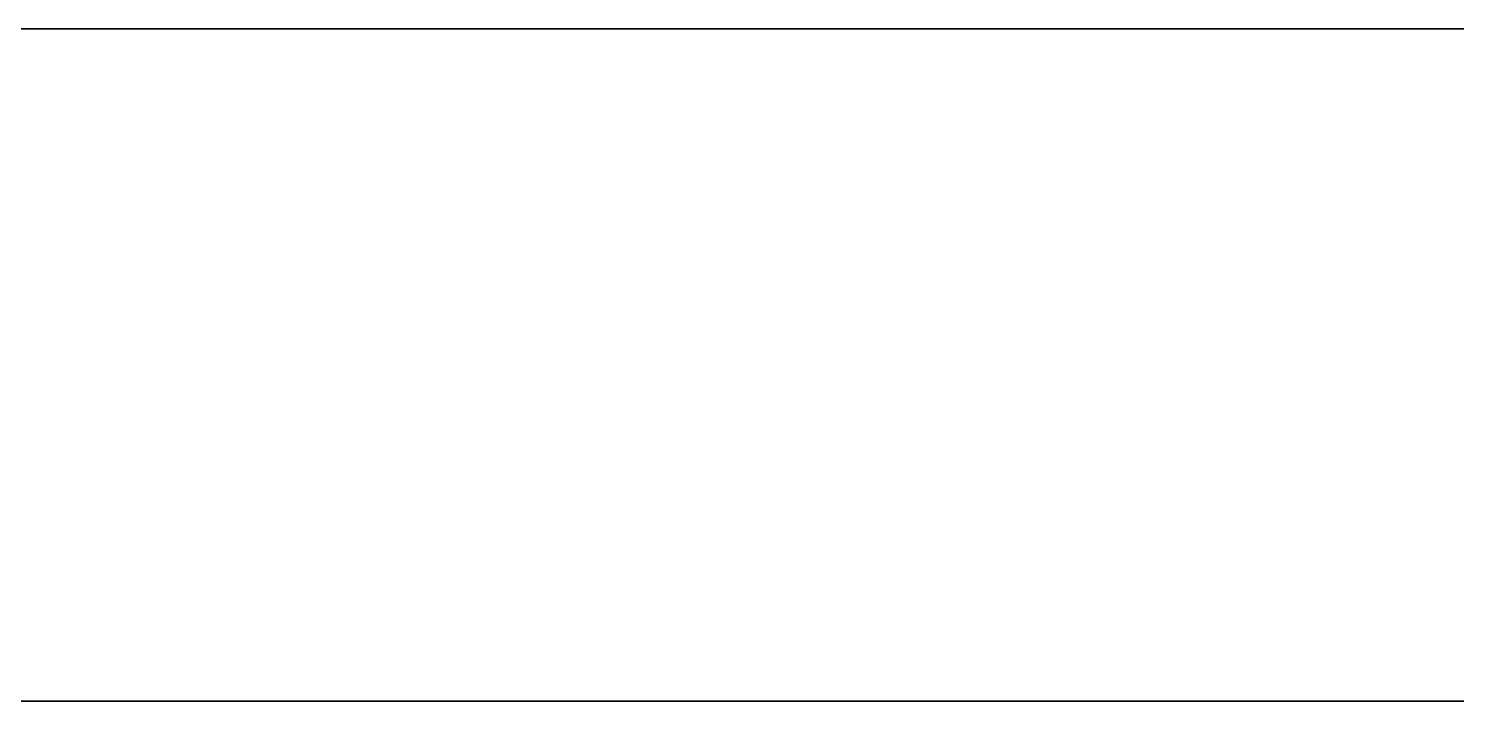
# Model space of a CAD drawing. Header units: metres. Extents: x 350990 to 353010, y 7455300 to 7456700.
# Drawn here: x 351816.7 to 352029.9, y 7456200 to 7456300 of the extents above; entities that cross this region are included whole.
import ezdxf

# ---------------------------------------------------------------- set-up
doc = ezdxf.new("R2010")
doc.units = ezdxf.units.M

msp = doc.modelspace()

# ---------------------------------------------------------------- linework, layer by layer
at = {"layer": 'ARG_P200N'}
msp.add_polyline3d([(352030, 7456200, 1221.437), (352020, 7456200, 1221.188), (352010, 7456200, 1220.956), (352000, 7456200, 1220.739), (351990, 7456200, 1220.536), (351980, 7456200, 1220.345), (351970, 7456200, 1220.163), (351960.758, 7456200, 1220), (351960, 7456200, 1219.987), (351950, 7456200, 1219.812), (351940, 7456200, 1219.636), (351930, 7456200, 1219.453), (351920, 7456200, 1219.26), (351910, 7456200, 1219.053), (351900, 7456200, 1218.825), (351890, 7456200, 1218.573), (351880, 7456200, 1218.293), (351870, 7456200, 1217.98), (351860, 7456200, 1217.63), (351850, 7456200, 1217.59), (351847.861, 7456200, 1220), (351849.156, 7456200, 1230), (351850, 7456200, 1239.998), (351850, 7456200, 1240), (351850.358, 7456200, 1250), (351850.109, 7456200, 1260), (351850, 7456200, 1261.213), (351849.249, 7456200, 1270), (351847.727, 7456200, 1280), (351850, 7456200, 1284.344), (351860, 7456200, 1287.63), (351870, 7456200, 1287.98), (351880, 7456200, 1288.293), (351890, 7456200, 1288.573), (351900, 7456200, 1288.825), (351910, 7456200, 1289.053), (351920, 7456200, 1289.26), (351930, 7456200, 1289.453), (351940, 7456200, 1289.636), (351950, 7456200, 1289.812), (351960, 7456200, 1289.987), (351960.758, 7456200, 1290), (351970, 7456200, 1290.163), (351980, 7456200, 1290.345), (351990, 7456200, 1290.536), (352000, 7456200, 1290.739), (352010, 7456200, 1290.956), (352020, 7456200, 1291.188), (352030, 7456200, 1291.437)], dxfattribs=at)
at = {"layer": 'BOC_P200N'}
msp.add_polyline3d([(351810, 7456200, 1274.071), (351820, 7456200, 1274.315), (351830, 7456200, 1274.715), (351840, 7456200, 1275.259), (351850, 7456200, 1275.928), (351860, 7456200, 1276.694), (351870, 7456200, 1277.524), (351880, 7456200, 1278.385), (351890, 7456200, 1279.244), (351900, 7456200, 1280.071), (351910, 7456200, 1280.841), (351920, 7456200, 1281.538), (351930, 7456200, 1282.151), (351940, 7456200, 1282.677), (351950, 7456200, 1283.118), (351960, 7456200, 1283.481), (351970, 7456200, 1283.776), (351980, 7456200, 1284.013), (351990, 7456200, 1284.2), (352000, 7456200, 1284.344), (352010, 7456200, 1284.446), (352020, 7456200, 1284.502), (352030, 7456200, 1284.504)], dxfattribs=at)
at = {"layer": 'BOC_P300N'}
msp.add_polyline3d([(351810, 7456300, 1275.695), (351820, 7456300, 1276.229), (351830, 7456300, 1276.534), (351840, 7456300, 1276.646), (351850, 7456300, 1276.61), (351860, 7456300, 1276.475), (351870, 7456300, 1276.296), (351880, 7456300, 1276.123), (351890, 7456300, 1276.004), (351900, 7456300, 1275.978), (351910, 7456300, 1276.073), (351920, 7456300, 1276.305), (351930, 7456300, 1276.676), (351940, 7456300, 1277.175), (351950, 7456300, 1277.777), (351960, 7456300, 1278.447), (351970, 7456300, 1279.142), (351980, 7456300, 1279.814), (351990, 7456300, 1280.414), (352000, 7456300, 1280.896), (352010, 7456300, 1281.221), (352020, 7456300, 1281.358), (352030, 7456300, 1281.289)], dxfattribs=at)
at = {"layer": 'BOLC_P200N'}
msp.add_polyline3d([(351810, 7456200, 1219.693), (351820, 7456200, 1219.174), (351830, 7456200, 1218.706), (351840, 7456200, 1218.306), (351850, 7456200, 1217.988), (351860, 7456200, 1217.765), (351870, 7456200, 1217.646), (351880, 7456200, 1217.633), (351890, 7456200, 1217.721), (351900, 7456200, 1217.895), (351910, 7456200, 1218.136), (351920, 7456200, 1218.417), (351930, 7456200, 1218.707), (351940, 7456200, 1218.975), (351950, 7456200, 1219.186), (351960, 7456200, 1219.307), (351970, 7456200, 1219.311), (351980, 7456200, 1219.173), (351990, 7456200, 1218.875), (352000, 7456200, 1218.406), (352010, 7456200, 1217.763), (352020, 7456200, 1216.951), (352030, 7456200, 1215.984)], dxfattribs=at)
at = {"layer": 'BOLC_P300N'}
msp.add_polyline3d([(351810, 7456300, 1222.658), (351820, 7456300, 1223.128), (351830, 7456300, 1223.602), (351840, 7456300, 1224.086), (351850, 7456300, 1224.586), (351860, 7456300, 1225.112), (351870, 7456300, 1225.668), (351880, 7456300, 1226.26), (351890, 7456300, 1226.884), (351900, 7456300, 1227.532), (351910, 7456300, 1228.19), (351920, 7456300, 1228.838), (351930, 7456300, 1229.45), (351940, 7456300, 1229.998), (351950, 7456300, 1230.452), (351960, 7456300, 1230.784), (351970, 7456300, 1230.967), (351980, 7456300, 1230.979), (351990, 7456300, 1230.801), (352000, 7456300, 1230.424), (352010, 7456300, 1229.842), (352020, 7456300, 1229.059), (352030, 7456300, 1228.088)], dxfattribs=at)
at = {"layer": 'BOX_P200N'}
msp.add_polyline3d([(351810, 7456200, 1198.704), (351820, 7456200, 1200.397), (351830, 7456200, 1201.907), (351840, 7456200, 1203.13), (351850, 7456200, 1203.98), (351860, 7456200, 1204.395), (351870, 7456200, 1204.342), (351880, 7456200, 1203.818), (351890, 7456200, 1202.85), (351900, 7456200, 1201.49), (351910, 7456200, 1199.815), (351920, 7456200, 1197.919), (351930, 7456200, 1195.906), (351940, 7456200, 1193.883), (351950, 7456200, 1191.95), (351960, 7456200, 1190.197), (351970, 7456200, 1188.69), (351980, 7456200, 1187.476), (351990, 7456200, 1186.572), (352000, 7456200, 1185.969), (352010, 7456200, 1185.634), (352020, 7456200, 1185.513), (352030, 7456200, 1185.538)], dxfattribs=at)
at = {"layer": 'BOX_P300N'}
msp.add_polyline3d([(351810, 7456300, 1205.957), (351820, 7456300, 1206.573), (351830, 7456300, 1206.813), (351840, 7456300, 1206.627), (351850, 7456300, 1205.995), (351860, 7456300, 1204.933), (351870, 7456300, 1203.489), (351880, 7456300, 1201.739), (351890, 7456300, 1199.786), (351900, 7456300, 1197.748), (351910, 7456300, 1195.748), (351920, 7456300, 1193.912), (351930, 7456300, 1192.352), (351940, 7456300, 1191.163), (351950, 7456300, 1190.413), (351960, 7456300, 1190.142), (351970, 7456300, 1190.353), (351980, 7456300, 1191.019), (351990, 7456300, 1192.079), (352000, 7456300, 1193.447), (352010, 7456300, 1195.014), (352020, 7456300, 1196.663), (352030, 7456300, 1198.272)], dxfattribs=at)
at = {"layer": 'CU_0p2_P200N'}
for points in [[(351814.316, 7456200, 1110), (351816.962, 7456200, 1120), (351819.503, 7456200, 1130), (351820, 7456200, 1131.623), (351822.046, 7456200, 1140), (351825.651, 7456200, 1150), (351826.541, 7456200, 1160), (351822.916, 7456200, 1170), (351820, 7456200, 1176.459), (351817.823, 7456200, 1180), (351810, 7456200, 1188.354)], [(351816.436, 7456200, 1200), (351820, 7456200, 1203.776), (351830, 7456200, 1205.619), (351840, 7456200, 1207.507), (351850, 7456200, 1209.296), (351853.998, 7456200, 1210), (351860, 7456200, 1211.258), (351861.182, 7456200, 1210), (351866.387, 7456200, 1200), (351860, 7456200, 1193.639), (351854.976, 7456200, 1190), (351854.459, 7456200, 1180), (351854.139, 7456200, 1170), (351853.872, 7456200, 1160), (351853.887, 7456200, 1150), (351854.382, 7456200, 1140), (351854.727, 7456200, 1130), (351854.961, 7456200, 1120), (351850, 7456200, 1115.039), (351843.907, 7456200, 1110), (351844.157, 7456200, 1100), (351844.473, 7456200, 1090), (351844.88, 7456200, 1080), (351845.372, 7456200, 1070), (351845.913, 7456200, 1060), (351846.452, 7456200, 1050), (351846.944, 7456200, 1040), (351840, 7456200, 1033.056), (351836.997, 7456200, 1030), (351837.371, 7456200, 1020), (351837.638, 7456200, 1010), (351837.811, 7456200, 1000), (351837.907, 7456200, 990), (351837.942, 7456200, 980), (351837.935, 7456200, 970), (351837.9, 7456200, 960), (351830, 7456200, 952.1), (351827.491, 7456200, 950), (351827.457, 7456200, 940), (351827.432, 7456200, 930), (351827.412, 7456200, 920), (351827.385, 7456200, 910), (351827.333, 7456200, 900), (351827.236, 7456200, 890), (351827.076, 7456200, 880), (351820, 7456200, 872.924), (351816.247, 7456200, 870)], [(352030, 7456200, 577.808), (352020, 7456200, 577.239), (352013.86, 7456200, 580), (352010, 7456200, 581.974), (352002.265, 7456200, 590), (352000, 7456200, 592.626), (351994.423, 7456200, 600), (351990, 7456200, 605.932), (351986.144, 7456200, 610), (351980, 7456200, 615.848), (351970, 7456200, 619.543), (351960, 7456200, 616.182), (351953.625, 7456200, 610), (351950, 7456200, 606.047), (351946.544, 7456200, 600), (351940.886, 7456200, 590), (351940, 7456200, 588.553), (351935.921, 7456200, 580), (351930, 7456200, 570.947), (351929.436, 7456200, 570), (351921.369, 7456200, 560), (351920, 7456200, 558.705), (351910.064, 7456200, 550), (351910, 7456200, 549.952), (351900, 7456200, 543.329), (351893.003, 7456200, 540), (351890, 7456200, 538.522), (351880, 7456200, 535.274), (351870, 7456200, 534.004), (351860, 7456200, 535.18), (351850.219, 7456200, 540), (351850, 7456200, 540.126), (351840.364, 7456200, 550), (351840, 7456200, 550.501), (351834.166, 7456200, 560), (351830.036, 7456200, 570), (351830, 7456200, 570.127), (351826.712, 7456200, 580), (351824.874, 7456200, 590), (351824.384, 7456200, 600), (351825.021, 7456200, 610), (351826.364, 7456200, 620), (351827.754, 7456200, 630), (351828.423, 7456200, 640), (351829.731, 7456200, 650), (351829.448, 7456200, 660), (351828.979, 7456200, 670), (351828.382, 7456200, 680), (351827.742, 7456200, 690), (351827.141, 7456200, 700), (351826.644, 7456200, 710), (351826.286, 7456200, 720), (351830, 7456200, 723.714), (351835.859, 7456200, 730), (351835.929, 7456200, 740), (351836.09, 7456200, 750), (351836.292, 7456200, 760), (351836.463, 7456200, 770), (351836.529, 7456200, 780), (351836.425, 7456200, 790), (351836.124, 7456200, 800), (351840, 7456200, 803.876), (351845.687, 7456200, 810), (351845.056, 7456200, 820), (351844.41, 7456200, 830), (351843.818, 7456200, 840), (351843.319, 7456200, 850), (351842.926, 7456200, 860), (351842.633, 7456200, 870), (351842.423, 7456200, 880), (351850, 7456200, 887.577), (351852.336, 7456200, 890), (351852.229, 7456200, 900), (351852.14, 7456200, 910), (351852.055, 7456200, 920), (351851.963, 7456200, 930), (351851.865, 7456200, 940), (351851.767, 7456200, 950), (351851.679, 7456200, 960), (351860, 7456200, 968.321), (351861.597, 7456200, 970), (351861.552, 7456200, 980), (351861.549, 7456200, 990), (351861.593, 7456200, 1000), (351861.685, 7456200, 1010), (351861.826, 7456200, 1020), (351862.008, 7456200, 1030), (351862.219, 7456200, 1040), (351870, 7456200, 1047.781), (351872.234, 7456200, 1050), (351872.362, 7456200, 1060), (351872.452, 7456200, 1070), (351872.502, 7456200, 1080), (351872.521, 7456200, 1090), (351872.531, 7456200, 1100), (351872.556, 7456200, 1110), (351872.621, 7456200, 1120), (351880, 7456200, 1127.379), (351882.328, 7456200, 1130), (351882.509, 7456200, 1140), (351882.588, 7456200, 1150), (351882.523, 7456200, 1160), (351882.422, 7456200, 1170), (351882.3, 7456200, 1180), (351882.103, 7456200, 1190), (351881.884, 7456200, 1200), (351890, 7456200, 1208.054), (351894.06, 7456200, 1210), (351900, 7456200, 1216.419), (351910, 7456200, 1216.922), (351920, 7456200, 1217.213), (351930, 7456200, 1217.333), (351940, 7456200, 1217.311), (351950, 7456200, 1217.179), (351960, 7456200, 1216.971), (351970, 7456200, 1216.734), (351980, 7456200, 1216.522), (351990, 7456200, 1216.394), (352000, 7456200, 1216.39), (352010, 7456200, 1216.523), (352020, 7456200, 1216.772), (352030, 7456200, 1217.091)]]:
    msp.add_polyline3d(points, dxfattribs=at)
at = {"layer": 'CU_0p2_P300N'}
msp.add_polyline3d([(352030, 7456300, 638.559), (352026.63, 7456300, 640), (352020, 7456300, 642.6), (352010, 7456300, 644.293), (352000, 7456300, 644.185), (351990, 7456300, 642.627), (351980.587, 7456300, 640), (351980, 7456300, 639.817), (351970, 7456300, 635.772), (351960, 7456300, 630.8), (351958.174, 7456300, 630), (351950, 7456300, 624.65), (351941.092, 7456300, 620), (351940, 7456300, 618.66), (351936.055, 7456300, 620), (351930, 7456300, 622.544), (351927.588, 7456300, 630), (351923.878, 7456300, 640), (351920.533, 7456300, 650), (351920, 7456300, 652.079), (351918.225, 7456300, 660), (351917.045, 7456300, 670), (351917.82, 7456300, 680), (351920, 7456300, 685.938), (351921.447, 7456300, 690), (351927.395, 7456300, 700), (351930, 7456300, 703.579), (351933.528, 7456300, 710), (351938.088, 7456300, 720), (351940, 7456300, 726.982), (351940.554, 7456300, 730), (351940.907, 7456300, 740), (351940, 7456300, 748.957), (351939.865, 7456300, 750), (351936.999, 7456300, 760), (351933.231, 7456300, 770), (351930, 7456300, 777.551), (351928.422, 7456300, 780), (351921.411, 7456300, 790), (351920, 7456300, 792.05), (351910, 7456300, 799.517), (351908.42, 7456300, 800), (351900, 7456300, 802.611), (351890, 7456300, 803.795), (351880, 7456300, 805.897), (351872.751, 7456300, 810), (351870, 7456300, 811.758), (351863.379, 7456300, 820), (351860, 7456300, 825.421), (351858.035, 7456300, 830), (351855.366, 7456300, 840), (351854.917, 7456300, 850), (351858.117, 7456300, 860), (351860, 7456300, 862.431), (351870, 7456300, 867.268), (351880, 7456300, 866.925), (351890, 7456300, 863.924), (351899.382, 7456300, 860), (351900, 7456300, 859.698), (351910, 7456300, 855.73), (351920, 7456300, 854.637), (351930, 7456300, 857.493), (351933.51, 7456300, 860), (351940, 7456300, 864.739), (351944.406, 7456300, 870), (351950, 7456300, 878.476), (351950.704, 7456300, 880), (351953.296, 7456300, 890), (351953.765, 7456300, 900), (351952.334, 7456300, 910), (351950, 7456300, 917.974), (351949.241, 7456300, 920), (351944.245, 7456300, 930), (351940, 7456300, 937.557), (351938.384, 7456300, 940), (351931.761, 7456300, 950), (351930, 7456300, 952.856), (351925.372, 7456300, 960), (351920.191, 7456300, 970), (351920, 7456300, 970.465), (351916.155, 7456300, 980), (351913.42, 7456300, 990), (351911.505, 7456300, 1000), (351910, 7456300, 1009.636), (351909.943, 7456300, 1010), (351908.238, 7456300, 1020), (351906.332, 7456300, 1030), (351904.206, 7456300, 1040), (351901.974, 7456300, 1050), (351900, 7456300, 1059.138), (351899.793, 7456300, 1060), (351897.613, 7456300, 1070), (351896.145, 7456300, 1080), (351895.753, 7456300, 1090), (351896.921, 7456300, 1100), (351900, 7456300, 1109.175), (351900.276, 7456300, 1110), (351906.136, 7456300, 1120), (351910, 7456300, 1124.506), (351915.639, 7456300, 1130), (351920, 7456300, 1133.661), (351930, 7456300, 1139.966), (351930.076, 7456300, 1140), (351937.699, 7456300, 1150), (351936.862, 7456300, 1160), (351933.738, 7456300, 1170), (351930, 7456300, 1178.69), (351929.507, 7456300, 1180), (351922.103, 7456300, 1190), (351930, 7456300, 1191.894), (351940, 7456300, 1193.57), (351950, 7456300, 1194.693), (351960, 7456300, 1195.455), (351970, 7456300, 1196), (351980, 7456300, 1196.446), (351990, 7456300, 1196.895), (352000, 7456300, 1197.427), (352010, 7456300, 1198.099), (352020, 7456300, 1198.924), (352030, 7456300, 1199.866)], dxfattribs=at)
msp.add_polyline3d([(351920, 7456300, 546.141), (351916.791, 7456300, 550), (351913.129, 7456300, 560), (351913.378, 7456300, 570), (351916.339, 7456300, 580), (351920, 7456300, 588.874), (351922.161, 7456300, 590), (351930, 7456300, 596.997), (351932.768, 7456300, 590), (351935.678, 7456300, 580), (351936.872, 7456300, 570), (351935.847, 7456300, 560), (351931.816, 7456300, 550), (351930, 7456300, 547.658)], close=True, dxfattribs=at)
at = {"layer": 'CU_0p4_P200N'}
for points in [[(351816.297, 7456200, 1050), (351820, 7456200, 1053.102), (351827.604, 7456200, 1060), (351830, 7456200, 1062.516), (351836.084, 7456200, 1070), (351840, 7456200, 1076.262), (351840.602, 7456200, 1070), (351841.699, 7456200, 1060), (351842.794, 7456200, 1050), (351843.793, 7456200, 1040), (351840, 7456200, 1036.207), (351833.9, 7456200, 1030), (351834.661, 7456200, 1020), (351835.202, 7456200, 1010), (351835.553, 7456200, 1000), (351835.748, 7456200, 990), (351835.821, 7456200, 980), (351835.806, 7456200, 970), (351835.736, 7456200, 960), (351830, 7456200, 954.264), (351824.905, 7456200, 950), (351824.835, 7456200, 940), (351824.785, 7456200, 930), (351824.745, 7456200, 920), (351824.69, 7456200, 910), (351824.583, 7456200, 900), (351824.387, 7456200, 890), (351824.061, 7456200, 880), (351820, 7456200, 875.939), (351812.378, 7456200, 870)], [(352030, 7456200, 897.788), (352024.951, 7456200, 890), (352020, 7456200, 880.369), (352019.851, 7456200, 880), (352017.187, 7456200, 870), (352015.671, 7456200, 860), (352015.005, 7456200, 850), (352014.744, 7456200, 840), (352014.278, 7456200, 830), (352012.627, 7456200, 820), (352010, 7456200, 813.856), (352008.158, 7456200, 810), (352000, 7456200, 801.654), (351997.82, 7456200, 800), (351990, 7456200, 795.557), (351980, 7456200, 791.6), (351973.818, 7456200, 790), (351970, 7456200, 788.927), (351960, 7456200, 787.332), (351950, 7456200, 787.209), (351940, 7456200, 789.094), (351937.826, 7456200, 790), (351930, 7456200, 792.992), (351920, 7456200, 799.49), (351919.354, 7456200, 800), (351910, 7456200, 806.569), (351905.151, 7456200, 810), (351900, 7456200, 813.221), (351890, 7456200, 818.245), (351884.537, 7456200, 820), (351880, 7456200, 821.204), (351870, 7456200, 822.234), (351860, 7456200, 822.186), (351850, 7456200, 821.829), (351848.956, 7456200, 830), (351847.754, 7456200, 840), (351846.741, 7456200, 850), (351845.943, 7456200, 860), (351845.347, 7456200, 870), (351844.922, 7456200, 880), (351850, 7456200, 885.078), (351854.744, 7456200, 890), (351854.527, 7456200, 900), (351854.347, 7456200, 910), (351854.173, 7456200, 920), (351853.987, 7456200, 930), (351853.788, 7456200, 940), (351853.589, 7456200, 950), (351853.41, 7456200, 960), (351860, 7456200, 966.59), (351863.244, 7456200, 970), (351863.153, 7456200, 980), (351863.146, 7456200, 990), (351863.235, 7456200, 1000), (351863.423, 7456200, 1010), (351863.708, 7456200, 1020), (351864.078, 7456200, 1030), (351864.507, 7456200, 1040), (351870, 7456200, 1045.493), (351874.537, 7456200, 1050), (351874.798, 7456200, 1060), (351874.981, 7456200, 1070), (351875.081, 7456200, 1080), (351875.12, 7456200, 1090), (351875.14, 7456200, 1100), (351875.191, 7456200, 1110), (351875.324, 7456200, 1120), (351880, 7456200, 1124.676), (351884.728, 7456200, 1130), (351885.095, 7456200, 1140), (351885.259, 7456200, 1150), (351885.139, 7456200, 1160), (351884.948, 7456200, 1170), (351884.718, 7456200, 1180), (351884.334, 7456200, 1190), (351883.902, 7456200, 1200), (351890, 7456200, 1206.052), (351898.24, 7456200, 1210), (351900, 7456200, 1211.902), (351910, 7456200, 1212.903), (351920, 7456200, 1213.48), (351930, 7456200, 1213.712), (351940, 7456200, 1213.662), (351950, 7456200, 1213.391), (351960, 7456200, 1212.969), (351970, 7456200, 1212.491), (351980, 7456200, 1212.066), (351990, 7456200, 1211.811), (352000, 7456200, 1211.808), (352010, 7456200, 1212.084), (352020, 7456200, 1212.595), (352030, 7456200, 1213.247)]]:
    msp.add_polyline3d(points, dxfattribs=at)
for points in [[(351850, 7456200, 1193.068), (351846.154, 7456200, 1200), (351850, 7456200, 1201.182), (351860, 7456200, 1204.283), (351862.52, 7456200, 1200), (351860, 7456200, 1197.49)], [(351870, 7456200, 660.611), (351867.69, 7456200, 670), (351865.272, 7456200, 680), (351863.196, 7456200, 690), (351861.902, 7456200, 700), (351862.244, 7456200, 710), (351866.218, 7456200, 720), (351870, 7456200, 723.918), (351880, 7456200, 729.885), (351880.369, 7456200, 730), (351890, 7456200, 732.639), (351900, 7456200, 733.261), (351910, 7456200, 731.266), (351912.342, 7456200, 730), (351920, 7456200, 725.389), (351924.869, 7456200, 720), (351930, 7456200, 712.253), (351931.154, 7456200, 710), (351934.542, 7456200, 700), (351935.731, 7456200, 690), (351934.665, 7456200, 680), (351931.271, 7456200, 670), (351930, 7456200, 667.617), (351925.776, 7456200, 660), (351920, 7456200, 651.37), (351918.91, 7456200, 650), (351911.281, 7456200, 640), (351910, 7456200, 638.074), (351902.959, 7456200, 630), (351900, 7456200, 625.443), (351893.475, 7456200, 620), (351890, 7456200, 615.786), (351881.447, 7456200, 620), (351880, 7456200, 621.168), (351877.859, 7456200, 630), (351875.491, 7456200, 640), (351872.931, 7456200, 650), (351870.18, 7456200, 660)]]:
    msp.add_polyline3d(points, close=True, dxfattribs=at)
at = {"layer": 'CU_0p4_P300N'}
msp.add_polyline3d([(351950, 7456300, 1063.904), (351946.825, 7456300, 1070), (351945.827, 7456300, 1080), (351950, 7456300, 1087.267), (351960, 7456300, 1088.38), (351970, 7456300, 1080.476), (351970.365, 7456300, 1080), (351972.842, 7456300, 1070), (351970, 7456300, 1061.645), (351967.993, 7456300, 1060), (351960, 7456300, 1057.549), (351955.266, 7456300, 1060)], close=True, dxfattribs=at)
for points in [[(352030, 7456300, 720.623), (352021.637, 7456300, 720), (352020, 7456300, 719.848), (352018.529, 7456300, 720), (352010, 7456300, 720.756), (352000, 7456300, 724.372), (351993.173, 7456300, 730), (351990, 7456300, 732.737), (351984.717, 7456300, 740), (351980, 7456300, 747.487), (351978.723, 7456300, 750), (351973.926, 7456300, 760), (351970.074, 7456300, 770), (351970, 7456300, 770.23), (351966.642, 7456300, 780), (351964.238, 7456300, 790), (351963.023, 7456300, 800), (351963.258, 7456300, 810), (351965.323, 7456300, 820), (351969.59, 7456300, 830), (351970, 7456300, 830.714), (351975.218, 7456300, 840), (351980, 7456300, 847.205), (351981.938, 7456300, 850), (351988.29, 7456300, 860), (351990, 7456300, 863.388), (351993.404, 7456300, 870), (351996.574, 7456300, 880), (351998.024, 7456300, 890), (351998.266, 7456300, 900), (351997.87, 7456300, 910), (351997.381, 7456300, 920), (351997.34, 7456300, 930), (351998.383, 7456300, 940), (352000, 7456300, 945.834), (352001.42, 7456300, 950), (352007.902, 7456300, 960), (352010, 7456300, 962.223), (352019.653, 7456300, 970), (352020, 7456300, 970.254), (352030, 7456300, 977.016)], [(352030, 7456300, 1185.031), (352022.096, 7456300, 1190), (352030, 7456300, 1191.24)]]:
    msp.add_polyline3d(points, dxfattribs=at)
at = {"layer": 'CU_0p8_P200N'}
for points in [[(351820, 7456200, 967.533), (351819.814, 7456200, 970), (351819.584, 7456200, 980), (351820, 7456200, 985.339), (351820.373, 7456200, 990), (351822.782, 7456200, 1000), (351827.604, 7456200, 1010), (351830, 7456200, 1013.267), (351830.331, 7456200, 1010), (351831.039, 7456200, 1000), (351831.432, 7456200, 990), (351831.578, 7456200, 980), (351831.547, 7456200, 970), (351831.407, 7456200, 960), (351830, 7456200, 958.593), (351820.592, 7456200, 960)], [(351850, 7456200, 878.97), (351849.918, 7456200, 880), (351850, 7456200, 880.082), (351853.61, 7456200, 880)], [(351970, 7456200, 1118.126), (351968.489, 7456200, 1120), (351968.106, 7456200, 1130), (351970, 7456200, 1136.414), (351971.285, 7456200, 1140), (351977.488, 7456200, 1150), (351980, 7456200, 1152.635), (351990, 7456200, 1158.772), (352000, 7456200, 1159.35), (352010, 7456200, 1154.684), (352015.522, 7456200, 1150), (352020, 7456200, 1144.579), (352022.888, 7456200, 1140), (352026.676, 7456200, 1130), (352027.67, 7456200, 1120), (352024.903, 7456200, 1110), (352020, 7456200, 1105.041), (352010, 7456200, 1100.897), (352000, 7456200, 1100.465), (351990, 7456200, 1102.494), (351980, 7456200, 1107.465), (351977.089, 7456200, 1110)]]:
    msp.add_polyline3d(points, close=True, dxfattribs=at)
msp.add_polyline3d([(352030, 7456200, 992.421), (352028.845, 7456200, 990), (352025.539, 7456200, 980), (352022.742, 7456200, 970), (352020, 7456200, 961.978), (352019.44, 7456200, 960), (352015.415, 7456200, 950), (352010.06, 7456200, 940), (352010, 7456200, 939.908), (352003.7, 7456200, 930), (352000, 7456200, 924.708), (351996.427, 7456200, 920), (351990, 7456200, 911.136), (351988.991, 7456200, 910), (351981.696, 7456200, 900), (351980, 7456200, 896.84), (351975.007, 7456200, 890), (351970.497, 7456200, 880), (351970, 7456200, 878.366), (351965.4, 7456200, 870), (351960.453, 7456200, 860), (351960, 7456200, 859.363), (351950, 7456200, 858.433), (351948.213, 7456200, 860), (351940.565, 7456200, 870), (351940, 7456200, 870.986), (351936.741, 7456200, 880), (351933.058, 7456200, 890), (351930, 7456200, 896.124), (351927.951, 7456200, 900), (351920, 7456200, 909.936), (351919.913, 7456200, 910), (351910, 7456200, 914.967), (351900, 7456200, 915.067), (351890, 7456200, 910.649), (351889.19, 7456200, 910), (351880, 7456200, 901.197), (351878.968, 7456200, 900), (351870, 7456200, 890.017), (351869.983, 7456200, 890), (351860, 7456200, 882.407), (351859.559, 7456200, 890), (351859.123, 7456200, 900), (351858.76, 7456200, 910), (351858.409, 7456200, 920), (351858.035, 7456200, 930), (351857.635, 7456200, 940), (351857.233, 7456200, 950), (351856.872, 7456200, 960), (351860, 7456200, 963.128), (351866.537, 7456200, 970), (351866.353, 7456200, 980), (351866.341, 7456200, 990), (351866.519, 7456200, 1000), (351866.898, 7456200, 1010), (351867.472, 7456200, 1020), (351868.218, 7456200, 1030), (351869.082, 7456200, 1040), (351870, 7456200, 1040.918), (351879.142, 7456200, 1050), (351879.669, 7456200, 1060), (351880, 7456200, 1069.022), (351880.321, 7456200, 1070), (351881.723, 7456200, 1080), (351882.021, 7456200, 1090), (351882.098, 7456200, 1100), (351882.585, 7456200, 1110), (351884.02, 7456200, 1120), (351889.529, 7456200, 1130), (351890, 7456200, 1136.549), (351892.024, 7456200, 1140), (351893.643, 7456200, 1150), (351892.144, 7456200, 1160), (351890.004, 7456200, 1170), (351890, 7456200, 1170.016), (351889.553, 7456200, 1180), (351888.795, 7456200, 1190), (351887.938, 7456200, 1200), (351890, 7456200, 1202.046), (351900, 7456200, 1205.559), (351906.085, 7456200, 1200), (351910, 7456200, 1196.272), (351920, 7456200, 1197.126), (351930, 7456200, 1197.442), (351940, 7456200, 1197.353), (351950, 7456200, 1196.968), (351960, 7456200, 1196.398), (351965.993, 7456200, 1190), (351970, 7456200, 1184.47), (351980, 7456200, 1183.746), (351990, 7456200, 1183.347), (352000, 7456200, 1183.41), (352010, 7456200, 1183.969), (352020, 7456200, 1184.937), (352030, 7456200, 1186.145)], dxfattribs=at)
at = {"layer": 'DAC_P200N'}
msp.add_polyline3d([(351816.007, 7456200, 840), (351817.245, 7456200, 850), (351818.482, 7456200, 860), (351819.719, 7456200, 870), (351820, 7456200, 872.269), (351820.957, 7456200, 880), (351822.194, 7456200, 890), (351823.431, 7456200, 900), (351824.668, 7456200, 910), (351825.906, 7456200, 920), (351827.143, 7456200, 930), (351828.38, 7456200, 940), (351829.617, 7456200, 950), (351830, 7456200, 953.092), (351830.855, 7456200, 960), (351832.092, 7456200, 970), (351833.329, 7456200, 980), (351834.567, 7456200, 990), (351835.804, 7456200, 1000), (351837.041, 7456200, 1010), (351838.278, 7456200, 1020), (351839.516, 7456200, 1030), (351840, 7456200, 1033.914), (351840.753, 7456200, 1040), (351841.99, 7456200, 1050), (351843.228, 7456200, 1060), (351844.465, 7456200, 1070), (351845.702, 7456200, 1080), (351846.939, 7456200, 1090), (351848.177, 7456200, 1100), (351849.414, 7456200, 1110), (351850, 7456200, 1114.737), (351850.651, 7456200, 1120), (351851.888, 7456200, 1130), (351853.126, 7456200, 1140), (351854.363, 7456200, 1150), (351855.6, 7456200, 1160), (351856.838, 7456200, 1170), (351858.075, 7456200, 1180), (351859.312, 7456200, 1190), (351860, 7456200, 1195.56), (351860.549, 7456200, 1200), (351861.787, 7456200, 1210), (351863.024, 7456200, 1220), (351864.261, 7456200, 1230), (351865.498, 7456200, 1240), (351866.736, 7456200, 1250), (351867.973, 7456200, 1260), (351869.21, 7456200, 1270), (351870, 7456200, 1271.835), (351880, 7456200, 1278.248), (351890, 7456200, 1278.763), (351897.603, 7456200, 1270), (351896.365, 7456200, 1260), (351895.128, 7456200, 1250), (351893.891, 7456200, 1240), (351892.654, 7456200, 1230), (351891.416, 7456200, 1220), (351890.179, 7456200, 1210), (351890, 7456200, 1208.554), (351888.942, 7456200, 1200), (351887.704, 7456200, 1190), (351886.467, 7456200, 1180), (351885.23, 7456200, 1170), (351883.993, 7456200, 1160), (351882.755, 7456200, 1150), (351881.518, 7456200, 1140), (351880.281, 7456200, 1130), (351880, 7456200, 1127.731), (351879.043, 7456200, 1120), (351877.806, 7456200, 1110), (351876.569, 7456200, 1100), (351875.332, 7456200, 1090), (351874.094, 7456200, 1080), (351872.857, 7456200, 1070), (351871.62, 7456200, 1060), (351870.383, 7456200, 1050), (351870, 7456200, 1046.908), (351869.145, 7456200, 1040), (351867.908, 7456200, 1030), (351866.671, 7456200, 1020), (351865.433, 7456200, 1010), (351864.196, 7456200, 1000), (351862.959, 7456200, 990), (351861.722, 7456200, 980), (351860.484, 7456200, 970), (351860, 7456200, 966.086), (351859.247, 7456200, 960), (351858.01, 7456200, 950), (351856.772, 7456200, 940), (351855.535, 7456200, 930), (351854.298, 7456200, 920), (351853.061, 7456200, 910), (351851.823, 7456200, 900), (351850.586, 7456200, 890), (351850, 7456200, 885.263), (351849.349, 7456200, 880), (351848.112, 7456200, 870), (351846.874, 7456200, 860), (351845.637, 7456200, 850), (351844.4, 7456200, 840), (351843.162, 7456200, 830), (351841.925, 7456200, 820), (351840.688, 7456200, 810), (351840, 7456200, 804.44), (351839.451, 7456200, 800), (351838.213, 7456200, 790), (351836.976, 7456200, 780), (351835.739, 7456200, 770), (351834.502, 7456200, 760), (351833.264, 7456200, 750), (351832.027, 7456200, 740), (351830.79, 7456200, 730), (351830, 7456200, 723.618), (351829.552, 7456200, 720), (351828.315, 7456200, 710), (351827.078, 7456200, 700), (351825.841, 7456200, 690), (351824.603, 7456200, 680), (351823.366, 7456200, 670), (351822.129, 7456200, 660), (351820.891, 7456200, 650), (351820, 7456200, 642.795), (351819.654, 7456200, 640), (351818.417, 7456200, 630), (351817.18, 7456200, 620), (351815.942, 7456200, 610)], dxfattribs=at)
at = {"layer": 'PHY_P200N'}
for points in [[(351810, 7456200, 1285.206), (351820, 7456200, 1285.791), (351830, 7456200, 1286.323), (351840, 7456200, 1286.805), (351850, 7456200, 1287.24), (351860, 7456200, 1287.63), (351870, 7456200, 1287.98), (351880, 7456200, 1288.293), (351890, 7456200, 1288.573), (351900, 7456200, 1288.825), (351910, 7456200, 1289.053), (351920, 7456200, 1289.26), (351930, 7456200, 1289.453), (351940, 7456200, 1289.636), (351950, 7456200, 1289.812), (351960, 7456200, 1289.987), (351960.758, 7456200, 1290), (351970, 7456200, 1290.163), (351980, 7456200, 1290.345), (351990, 7456200, 1290.536), (352000, 7456200, 1290.739), (352010, 7456200, 1290.956), (352020, 7456200, 1291.188), (352030, 7456200, 1291.437)], [(352030, 7456200, 1016.637), (352020, 7456200, 1016.099), (352010, 7456200, 1015.392), (352000, 7456200, 1014.503), (351990, 7456200, 1013.754), (351980, 7456200, 1013.765), (351970, 7456200, 1015.289), (351960, 7456200, 1018.948), (351958.169, 7456200, 1020), (351950, 7456200, 1024.864), (351943.166, 7456200, 1030), (351940, 7456200, 1032.44), (351930.274, 7456200, 1040), (351930, 7456200, 1040.215), (351920, 7456200, 1046.08), (351910, 7456200, 1048.104), (351900, 7456200, 1044.691), (351894.95, 7456200, 1040), (351890, 7456200, 1035.239), (351886.441, 7456200, 1030), (351880, 7456200, 1020.391), (351879.783, 7456200, 1020), (351874.222, 7456200, 1010), (351870, 7456200, 1002.564), (351868.566, 7456200, 1000), (351862.787, 7456200, 990), (351860, 7456200, 985.385), (351856.207, 7456200, 980), (351850, 7456200, 971.658), (351848.219, 7456200, 970), (351840, 7456200, 962.758), (351833.207, 7456200, 960), (351830, 7456200, 958.762), (351820, 7456200, 959.002), (351816.6, 7456200, 960)]]:
    msp.add_polyline3d(points, dxfattribs=at)
at = {"layer": 'PHY_P300N'}
for points in [[(351813.397, 7456300, 1120), (351820, 7456300, 1127.586), (351821.839, 7456300, 1130), (351829.66, 7456300, 1140), (351830, 7456300, 1140.42), (351837.172, 7456300, 1150), (351840, 7456300, 1153.629), (351844.801, 7456300, 1160), (351850, 7456300, 1166.559), (351852.754, 7456300, 1170), (351860, 7456300, 1178.556), (351861.288, 7456300, 1180), (351865.65, 7456300, 1190), (351870, 7456300, 1199.108), (351870.473, 7456300, 1200), (351876.074, 7456300, 1210), (351880, 7456300, 1216.634), (351882.326, 7456300, 1220), (351889.467, 7456300, 1230), (351890, 7456300, 1230.749), (351898.024, 7456300, 1240), (351900, 7456300, 1242.304), (351908.215, 7456300, 1250), (351910, 7456300, 1251.746), (351920, 7456300, 1259.657), (351920.513, 7456300, 1260), (351930, 7456300, 1266.942), (351934.634, 7456300, 1270), (351940, 7456300, 1274.027), (351948.009, 7456300, 1280), (351950, 7456300, 1281.761), (351958.658, 7456300, 1290), (351960, 7456300, 1290.812), (351970, 7456300, 1294.511), (351980, 7456300, 1294.958), (351990, 7456300, 1294.783), (352000, 7456300, 1294.549), (352010, 7456300, 1294.26), (352020, 7456300, 1293.921), (352030, 7456300, 1293.536)], [(352030, 7456300, 923.589), (352020, 7456300, 920.284), (352019.273, 7456300, 920), (352010, 7456300, 916.366), (352000, 7456300, 911.06), (351998.468, 7456300, 910), (351990, 7456300, 904.182), (351984.815, 7456300, 900), (351980, 7456300, 896.164), (351972.444, 7456300, 890), (351970, 7456300, 888.039), (351960, 7456300, 881.104), (351957.623, 7456300, 880), (351950, 7456300, 876.54), (351940, 7456300, 875.093), (351930, 7456300, 876.907), (351923.286, 7456300, 880), (351920, 7456300, 881.511), (351910, 7456300, 887.95), (351907.067, 7456300, 890), (351900, 7456300, 894.991), (351892.016, 7456300, 900), (351890, 7456300, 901.29), (351880, 7456300, 905.793), (351870, 7456300, 907.759), (351860, 7456300, 907.155), (351850, 7456300, 904.443), (351840, 7456300, 900.424), (351839.018, 7456300, 900), (351830, 7456300, 896.038), (351820, 7456300, 892.026), (351813.511, 7456300, 890)]]:
    msp.add_polyline3d(points, dxfattribs=at)
at = {"layer": 'POT_P200N'}
for points in [[(352030, 7456200, 290.03), (352020, 7456200, 290.031), (352010, 7456200, 290.031), (352000, 7456200, 290.032), (351990, 7456200, 290.032), (351980, 7456200, 290.033), (351970, 7456200, 290.034), (351960, 7456200, 290.035), (351950, 7456200, 290.035), (351940, 7456200, 290.036), (351930, 7456200, 290.037), (351920, 7456200, 290.038), (351910, 7456200, 290.039), (351900, 7456200, 290.039), (351890, 7456200, 290.04), (351880, 7456200, 290.041), (351870, 7456200, 290.041), (351860, 7456200, 290.042), (351850, 7456200, 290.042), (351840, 7456200, 290.043), (351830, 7456200, 290.044), (351820, 7456200, 290.045), (351810, 7456200, 290.046)], [(351814.502, 7456200, 870), (351820, 7456200, 877.5), (351821.988, 7456200, 880), (351829.828, 7456200, 890), (351830, 7456200, 890.231), (351837.451, 7456200, 900), (351840, 7456200, 903.652), (351844.314, 7456200, 910), (351850, 7456200, 919.686), (351850.172, 7456200, 920), (351854.618, 7456200, 930), (351857.987, 7456200, 940), (351860, 7456200, 948.685), (351860.277, 7456200, 950), (351861.51, 7456200, 960), (351861.97, 7456200, 970), (351861.798, 7456200, 980), (351861.153, 7456200, 990), (351860.203, 7456200, 1000), (351860, 7456200, 1001.845), (351859.075, 7456200, 1010), (351857.986, 7456200, 1020), (351857.103, 7456200, 1030), (351856.552, 7456200, 1040), (351856.437, 7456200, 1050), (351856.829, 7456200, 1060), (351857.775, 7456200, 1070), (351860, 7456200, 1072.547), (351870, 7456200, 1077.302), (351880, 7456200, 1079.903), (351880.445, 7456200, 1080), (351890, 7456200, 1082.064), (351900, 7456200, 1083.778), (351910, 7456200, 1085.059), (351920, 7456200, 1085.97), (351930, 7456200, 1086.61), (351940, 7456200, 1087.098), (351950, 7456200, 1087.557), (351960, 7456200, 1088.095), (351970, 7456200, 1088.794), (351980, 7456200, 1089.701), (351982.676, 7456200, 1090), (351990, 7456200, 1090.812), (352000, 7456200, 1092.092), (352010, 7456200, 1093.456), (352020, 7456200, 1094.788), (352030, 7456200, 1095.941)]]:
    msp.add_polyline3d(points, dxfattribs=at)
at = {"layer": 'POT_P300N'}
for points in [[(351810, 7456300, 522.627), (351820, 7456300, 529.631), (351820.466, 7456300, 530), (351830, 7456300, 537.71), (351832.545, 7456300, 540), (351840, 7456300, 547.003), (351842.936, 7456300, 550), (351850, 7456300, 557.691), (351852.015, 7456300, 560), (351860, 7456300, 569.967), (351860.026, 7456300, 570), (351867.072, 7456300, 580), (351870, 7456300, 584.778), (351873.273, 7456300, 590), (351878.543, 7456300, 600), (351880, 7456300, 603.491), (351882.882, 7456300, 610), (351886.158, 7456300, 620), (351888.272, 7456300, 630), (351889.245, 7456300, 640), (351889.162, 7456300, 650), (351888.164, 7456300, 660), (351886.443, 7456300, 670), (351884.222, 7456300, 680), (351881.747, 7456300, 690), (351880, 7456300, 697.057), (351879.353, 7456300, 700), (351877.381, 7456300, 710), (351875.835, 7456300, 720), (351874.903, 7456300, 730), (351874.764, 7456300, 740), (351875.598, 7456300, 750), (351877.589, 7456300, 760), (351880, 7456300, 767.264), (351881.029, 7456300, 770), (351886.354, 7456300, 780), (351890, 7456300, 785.213), (351893.551, 7456300, 790), (351900, 7456300, 797.189), (351902.49, 7456300, 800), (351910, 7456300, 807.464), (351912.369, 7456300, 810), (351920, 7456300, 817.541), (351922.233, 7456300, 820), (351930, 7456300, 828.201), (351931.52, 7456300, 830), (351940, 7456300, 839.912), (351940.068, 7456300, 840), (351947.825, 7456300, 850), (351950, 7456300, 852.886), (351955.026, 7456300, 860), (351960, 7456300, 867.342), (351961.752, 7456300, 870), (351968.072, 7456300, 880), (351970, 7456300, 883.231), (351974.142, 7456300, 890), (351979.921, 7456300, 900), (351980, 7456300, 900.146), (351985.796, 7456300, 910), (351990, 7456300, 917.508), (351991.6, 7456300, 920), (351997.761, 7456300, 930), (352000, 7456300, 933.756), (352004.627, 7456300, 940), (352010, 7456300, 947.229), (352012.769, 7456300, 950), (352020, 7456300, 957.08), (352024.455, 7456300, 960), (352030, 7456300, 963.522)], [(352030, 7456300, 290.046), (352020, 7456300, 290.047), (352010, 7456300, 290.048), (352000, 7456300, 290.05), (351990, 7456300, 290.051), (351980, 7456300, 290.053), (351970, 7456300, 290.055), (351960, 7456300, 290.057), (351950, 7456300, 290.06), (351940, 7456300, 290.062), (351930, 7456300, 290.064), (351920, 7456300, 290.067), (351910, 7456300, 290.069), (351900, 7456300, 290.071), (351890, 7456300, 290.073), (351880, 7456300, 290.075), (351870, 7456300, 290.076), (351860, 7456300, 290.078), (351850, 7456300, 290.079), (351840, 7456300, 290.081), (351830, 7456300, 290.082), (351820, 7456300, 290.085), (351810, 7456300, 290.087)]]:
    msp.add_polyline3d(points, dxfattribs=at)
at = {"layer": 'PRO_P200N'}
for points in [[(351810, 7456200, 1285.206), (351820, 7456200, 1285.791), (351830, 7456200, 1286.323), (351840, 7456200, 1286.805), (351850, 7456200, 1287.24), (351860, 7456200, 1287.63), (351870, 7456200, 1287.98), (351880, 7456200, 1288.293), (351890, 7456200, 1288.573), (351900, 7456200, 1288.825), (351910, 7456200, 1289.053), (351920, 7456200, 1289.26), (351930, 7456200, 1289.453), (351940, 7456200, 1289.636), (351950, 7456200, 1289.812), (351960, 7456200, 1289.987), (351960.758, 7456200, 1290), (351970, 7456200, 1290.163), (351980, 7456200, 1290.345), (351990, 7456200, 1290.536), (352000, 7456200, 1290.739), (352010, 7456200, 1290.956), (352020, 7456200, 1291.188), (352030, 7456200, 1291.437)], [(352030, 7456200, 290.01), (352020, 7456200, 290.01), (352010, 7456200, 290.01), (352000, 7456200, 290.01), (351990, 7456200, 290.01), (351980, 7456200, 290.01), (351970, 7456200, 290.01), (351960, 7456200, 290.01), (351950, 7456200, 290.01), (351940, 7456200, 290.01), (351930, 7456200, 290.01), (351920, 7456200, 290.01), (351910, 7456200, 290.01), (351900, 7456200, 290.01), (351890, 7456200, 290.01), (351880, 7456200, 290.01), (351870, 7456200, 290.01), (351860, 7456200, 290.01), (351850, 7456200, 290.01), (351840, 7456200, 290.01), (351830, 7456200, 290.01), (351820, 7456200, 290.01), (351810, 7456200, 290.01)]]:
    msp.add_polyline3d(points, dxfattribs=at)
at = {"layer": 'PRO_P300N'}
for points in [[(351810, 7456300, 1285.78), (351820, 7456300, 1287.024), (351830, 7456300, 1288.184), (351840, 7456300, 1289.256), (351847.58, 7456300, 1290), (351850, 7456300, 1290.238), (351860, 7456300, 1291.128), (351870, 7456300, 1291.926), (351880, 7456300, 1292.632), (351890, 7456300, 1293.245), (351900, 7456300, 1293.768), (351910, 7456300, 1294.201), (351920, 7456300, 1294.547), (351930, 7456300, 1294.808), (351940, 7456300, 1294.988), (351950, 7456300, 1295.089), (351960, 7456300, 1295.115), (351970, 7456300, 1295.07), (351980, 7456300, 1294.958), (351990, 7456300, 1294.783), (352000, 7456300, 1294.549), (352010, 7456300, 1294.26), (352020, 7456300, 1293.921), (352030, 7456300, 1293.536)], [(352030, 7456300, 290.01), (352020, 7456300, 290.01), (352010, 7456300, 290.01), (352000, 7456300, 290.01), (351990, 7456300, 290.01), (351980, 7456300, 290.01), (351970, 7456300, 290.01), (351960, 7456300, 290.01), (351950, 7456300, 290.01), (351940, 7456300, 290.01), (351930, 7456300, 290.01), (351920, 7456300, 290.01), (351910, 7456300, 290.01), (351900, 7456300, 290.01), (351890, 7456300, 290.01), (351880, 7456300, 290.01), (351870, 7456300, 290.01), (351860, 7456300, 290.01), (351850, 7456300, 290.01), (351840, 7456300, 290.01), (351830, 7456300, 290.01), (351820, 7456300, 290.01), (351810, 7456300, 290.01)]]:
    msp.add_polyline3d(points, dxfattribs=at)
at = {"layer": 'QMP_P200N'}
for points in [[(352030, 7456200, 290.064), (352020, 7456200, 290.066), (352010, 7456200, 290.068), (352000, 7456200, 290.071), (351990, 7456200, 290.075), (351980, 7456200, 290.078), (351970, 7456200, 290.083), (351960, 7456200, 290.087), (351950, 7456200, 290.093), (351940, 7456200, 290.098), (351930, 7456200, 290.104), (351920, 7456200, 290.11), (351910, 7456200, 290.117), (351900, 7456200, 290.124), (351890, 7456200, 290.131), (351880, 7456200, 290.138), (351870, 7456200, 290.145), (351860, 7456200, 290.153), (351850, 7456200, 290.163), (351840, 7456200, 290.174), (351830, 7456200, 290.189), (351820, 7456200, 290.208), (351810, 7456200, 290.235)], [(351813.728, 7456200, 460), (351820, 7456200, 465.037), (351826.307, 7456200, 470), (351830, 7456200, 472.81), (351839.204, 7456200, 480), (351840, 7456200, 480.617), (351850, 7456200, 488.818), (351851.356, 7456200, 490), (351860, 7456200, 497.725), (351862.393, 7456200, 500), (351870, 7456200, 507.573), (351872.317, 7456200, 510), (351880, 7456200, 518.601), (351881.209, 7456200, 520), (351889.145, 7456200, 530), (351890, 7456200, 531.199), (351896.207, 7456200, 540), (351900, 7456200, 546.133), (351902.406, 7456200, 550), (351907.738, 7456200, 560), (351910, 7456200, 565.124), (351912.202, 7456200, 570), (351915.785, 7456200, 580), (351918.458, 7456200, 590), (351920, 7456200, 598.617), (351920.256, 7456200, 600), (351921.223, 7456200, 610), (351921.372, 7456200, 620), (351920.76, 7456200, 630), (351920, 7456200, 635.922), (351919.474, 7456200, 640), (351917.621, 7456200, 650), (351915.304, 7456200, 660), (351912.673, 7456200, 670), (351910, 7456200, 679.68), (351909.912, 7456200, 680), (351907.32, 7456200, 690), (351905.035, 7456200, 700), (351903.282, 7456200, 710), (351902.275, 7456200, 720), (351902.186, 7456200, 730), (351903.133, 7456200, 740), (351905.156, 7456200, 750), (351908.219, 7456200, 760), (351910, 7456200, 764.41), (351912.235, 7456200, 770), (351916.993, 7456200, 780), (351920, 7456200, 785.632), (351922.223, 7456200, 790), (351927.666, 7456200, 800), (351930, 7456200, 804.145), (351933.101, 7456200, 810), (351938.384, 7456200, 820), (351940, 7456200, 823.1), (351943.419, 7456200, 830), (351948.164, 7456200, 840), (351950, 7456200, 844.061), (351952.625, 7456200, 850), (351956.794, 7456200, 860), (351960, 7456200, 868.288), (351960.674, 7456200, 870), (351964.391, 7456200, 880), (351967.846, 7456200, 890), (351970, 7456200, 896.682), (351971.157, 7456200, 900), (351974.457, 7456200, 910), (351977.636, 7456200, 920), (351980, 7456200, 927.639), (351980.855, 7456200, 930), (351984.441, 7456200, 940), (351988.227, 7456200, 950), (351990, 7456200, 954.457), (351992.883, 7456200, 960), (351998.785, 7456200, 970), (352000, 7456200, 971.842), (352008.218, 7456200, 980), (352010, 7456200, 981.522), (352020, 7456200, 986.426), (352030, 7456200, 988.408)]]:
    msp.add_polyline3d(points, dxfattribs=at)
at = {"layer": 'QMP_P300N'}
msp.add_polyline3d([(352030, 7456300, 290.228), (352020, 7456300, 290.256), (352010, 7456300, 290.299), (352000, 7456300, 290.364), (351990, 7456300, 290.477), (351980, 7456300, 290.703), (351970, 7456300, 291.369), (351960.872, 7456300, 300), (351960.337, 7456300, 310), (351960, 7456300, 313.134), (351959.234, 7456300, 320), (351957.674, 7456300, 330), (351955.791, 7456300, 340), (351953.741, 7456300, 350), (351951.713, 7456300, 360), (351950, 7456300, 369.617), (351949.933, 7456300, 370), (351948.749, 7456300, 380), (351948.341, 7456300, 390), (351948.948, 7456300, 400), (351950, 7456300, 405.742), (351950.913, 7456300, 410), (351954.77, 7456300, 420), (351960, 7456300, 428.935), (351960.801, 7456300, 430), (351970, 7456300, 439.08), (351971.312, 7456300, 440), (351980, 7456300, 444.949), (351990, 7456300, 448.627), (351996.648, 7456300, 450), (352000, 7456300, 450.619), (352010, 7456300, 451.429), (352020, 7456300, 451.532), (352030, 7456300, 451.26)], dxfattribs=at)
at = {"layer": 'TOH_P200N'}
msp.add_polyline3d([(351810, 7456200, 1153.787), (351820, 7456200, 1153.134), (351830, 7456200, 1152.306), (351840, 7456200, 1151.254), (351850, 7456200, 1149.94), (351860, 7456200, 1148.336), (351870, 7456200, 1146.427), (351880, 7456200, 1144.211), (351890, 7456200, 1141.696), (351900, 7456200, 1138.901), (351910, 7456200, 1135.855), (351920, 7456200, 1132.6), (351930, 7456200, 1129.181), (351940, 7456200, 1125.654), (351950, 7456200, 1122.075), (351960, 7456200, 1118.501), (351970, 7456200, 1114.985), (351980, 7456200, 1111.577), (351990, 7456200, 1108.319), (352000, 7456200, 1105.246), (352010, 7456200, 1102.387), (352020, 7456200, 1099.764), (352030, 7456200, 1097.396)], dxfattribs=at)
at = {"layer": 'TOH_P300N'}
msp.add_polyline3d([(351810, 7456300, 1170.926), (351820, 7456300, 1171.696), (351830, 7456300, 1171.733), (351840, 7456300, 1170.978), (351850, 7456300, 1169.424), (351860, 7456300, 1167.122), (351870, 7456300, 1164.167), (351880, 7456300, 1160.702), (351890, 7456300, 1156.895), (351900, 7456300, 1152.935), (351910, 7456300, 1149.012), (351920, 7456300, 1145.306), (351930, 7456300, 1141.976), (351940, 7456300, 1139.147), (351950, 7456300, 1136.904), (351960, 7456300, 1135.285), (351970, 7456300, 1134.283), (351980, 7456300, 1133.841), (351990, 7456300, 1133.864), (352000, 7456300, 1134.224), (352010, 7456300, 1134.77), (352020, 7456300, 1135.343), (352030, 7456300, 1135.79)], dxfattribs=at)
at = {"layer": 'TOPO_P200N'}
msp.add_polyline3d([(351810, 7456200, 1285.206), (351820, 7456200, 1285.791), (351830, 7456200, 1286.323), (351840, 7456200, 1286.805), (351850, 7456200, 1287.24), (351860, 7456200, 1287.63), (351870, 7456200, 1287.98), (351880, 7456200, 1288.293), (351890, 7456200, 1288.573), (351900, 7456200, 1288.825), (351910, 7456200, 1289.053), (351920, 7456200, 1289.26), (351930, 7456200, 1289.453), (351940, 7456200, 1289.636), (351950, 7456200, 1289.812), (351960, 7456200, 1289.987), (351970, 7456200, 1290.163), (351980, 7456200, 1290.345), (351990, 7456200, 1290.536), (352000, 7456200, 1290.739), (352010, 7456200, 1290.956), (352020, 7456200, 1291.188), (352030, 7456200, 1291.437)], dxfattribs=at)
at = {"layer": 'TOPO_P300N'}
msp.add_polyline3d([(351810, 7456300, 1285.78), (351820, 7456300, 1287.024), (351830, 7456300, 1288.184), (351840, 7456300, 1289.256), (351850, 7456300, 1290.238), (351860, 7456300, 1291.128), (351870, 7456300, 1291.926), (351880, 7456300, 1292.632), (351890, 7456300, 1293.245), (351900, 7456300, 1293.768), (351910, 7456300, 1294.201), (351920, 7456300, 1294.547), (351930, 7456300, 1294.808), (351940, 7456300, 1294.988), (351950, 7456300, 1295.089), (351960, 7456300, 1295.115), (351970, 7456300, 1295.07), (351980, 7456300, 1294.958), (351990, 7456300, 1294.783), (352000, 7456300, 1294.549), (352010, 7456300, 1294.26), (352020, 7456300, 1293.921), (352030, 7456300, 1293.536)], dxfattribs=at)

doc.saveas('drawing.dxf')
